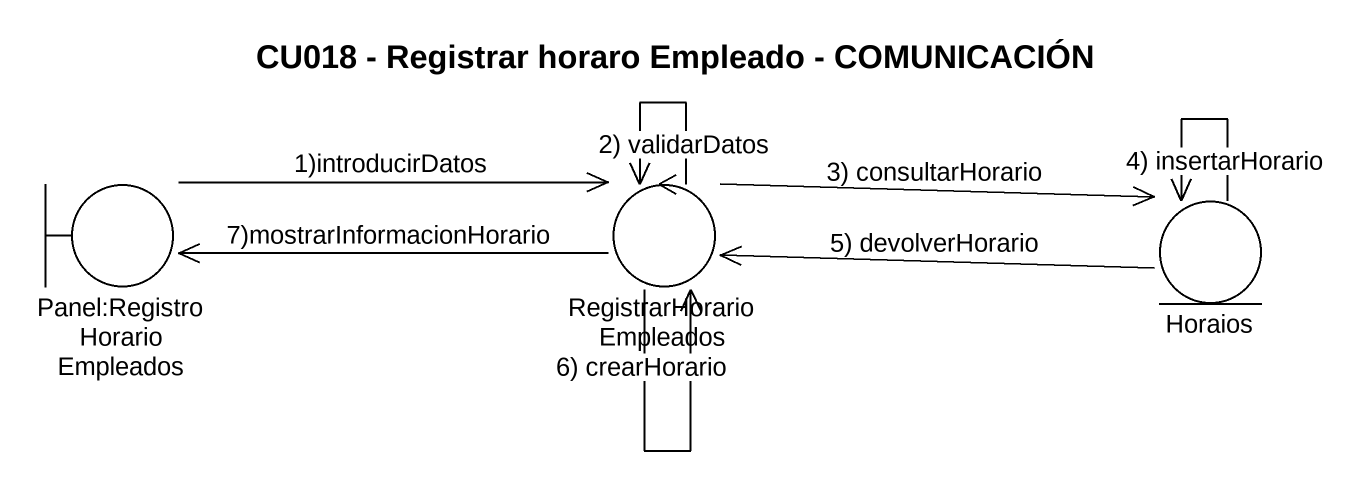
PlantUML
@startuml
title CU018 - Registrar horaro Empleado - COMUNICACIÓN
boundary "Panel:RegistroHorarioEmpleados" as Panel_RegistroHorarioEmplead
control RegistrarHorarioEmpleados
entity Horaios
Panel_RegistroHorarioEmplead -right-> RegistrarHorarioEmpleados : 1)introducirDatos
RegistrarHorarioEmpleados -left-> Panel_RegistroHorarioEmplead : 7)mostrarInformacionHorario
RegistrarHorarioEmpleados --> RegistrarHorarioEmpleados : 2) validarDatos
RegistrarHorarioEmpleados --> RegistrarHorarioEmpleados : 6) crearHorario
RegistrarHorarioEmpleados -right-> Horaios : 3) consultarHorario
Horaios -left-> RegistrarHorarioEmpleados : 5) devolverHorario
Horaios --> Horaios : 4) insertarHorario
@enduml
